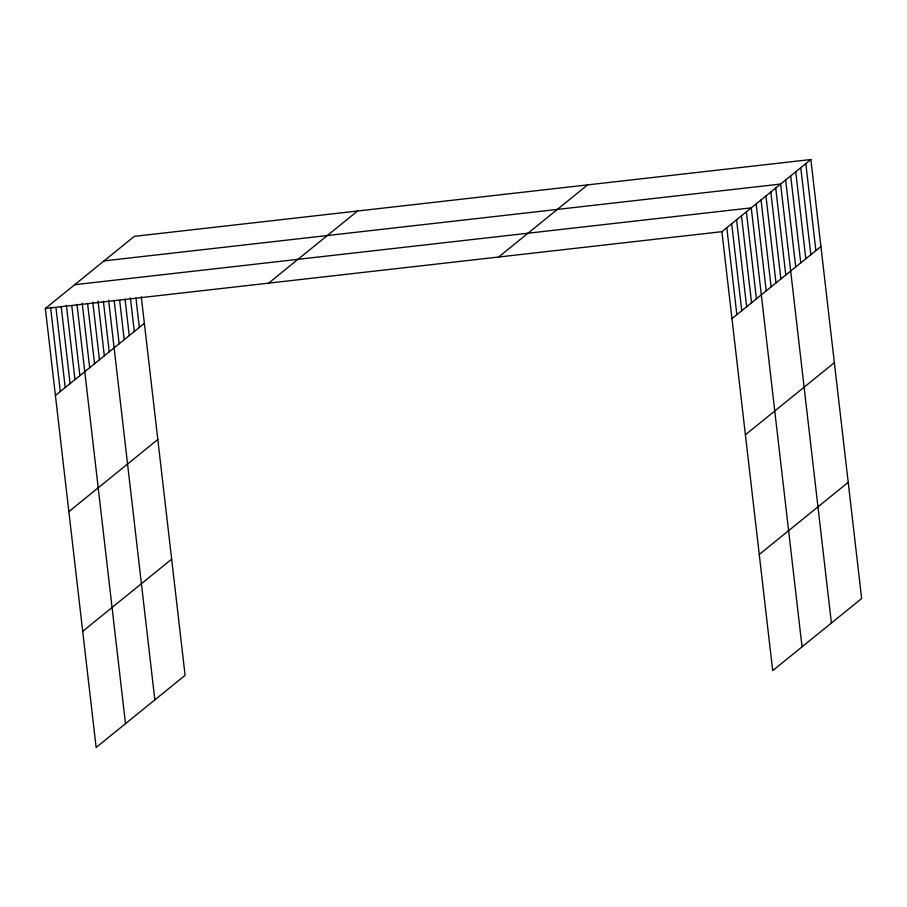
<?xml version="1.0" encoding="UTF-8"?>
<svg xmlns="http://www.w3.org/2000/svg" width="907" height="907" viewBox="0 0 907 907"><rect width="100%" height="100%" fill="white"/><g stroke="black" fill="none" stroke-linecap="round" stroke-linejoin="round"><path stroke-width="1.36" d="M141.288 296.68L185.096 675.33L96.142 747.47L45.35 308.493L134.304 236.364L810.858 159.53L861.65 598.507L772.696 670.636L721.904 231.67L810.858 159.53M55.418 395.463L144.372 323.334M268.608 283.143L357.573 211.014M68.853 511.627L157.807 439.498M498.635 257.021L587.6 184.892M82.696 631.306L171.661 559.177M731.96 318.64L820.926 246.511M745.407 434.793L834.361 362.664M759.25 554.472L848.215 482.343M104.067 260.887L780.61 184.064L831.402 623.03M74.703 284.696L751.257 207.862L802.049 646.827M45.35 308.493L721.904 231.67M805.824 163.623L815.881 250.593M800.779 167.716L810.835 254.686M795.734 171.797L805.801 258.767M790.7 175.89L800.756 262.86M785.655 179.971L795.722 266.941M775.723 188.032L785.779 275.002M770.825 191.989L780.893 278.971M765.939 195.957L775.995 282.927M761.041 199.925L771.109 286.895M756.155 203.894L766.211 290.864M746.37 211.83L756.427 298.8M741.472 215.798L751.54 302.768M736.575 219.766L746.642 306.736M731.688 223.734L741.745 310.704M726.79 227.702L736.858 314.672M135.925 297.972L139.327 327.427M130.393 297.847L134.293 331.508M125.03 299.129L129.248 335.601M119.667 300.41L124.202 339.683M114.135 300.285L119.168 343.776M108.602 300.172L154.848 699.853M103.387 301.328L109.237 351.825M98.013 301.09L104.339 355.793M92.797 302.246L99.453 359.762M87.571 303.414L94.555 363.73M82.197 303.176L89.657 367.698M76.982 304.333L125.495 723.661M71.766 305.5L79.873 375.634M66.381 305.251L74.986 379.602M61.166 306.419L70.088 383.57M55.951 307.575L65.202 387.538M50.565 307.337L60.304 391.507"/></g></svg>
